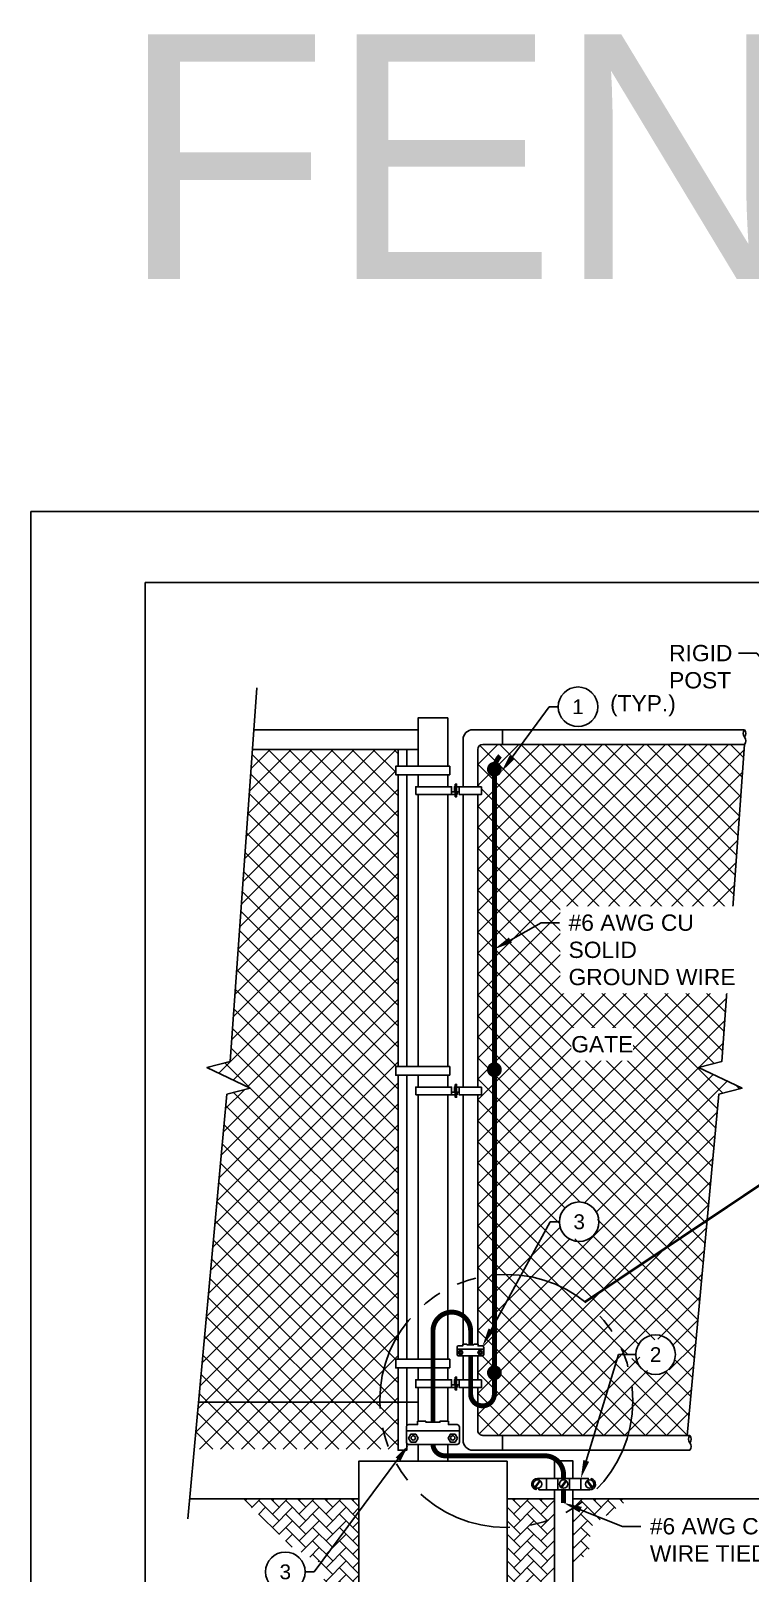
# Model space of a CAD drawing. Header units: feet. Extents: x -6 to 155, y -13 to 44.
# Drawn here: x 0 to 4.61, y 14.62 to 24.51 of the extents above; entities that cross this region are included whole.
import ezdxf
from ezdxf import colors
from ezdxf.entities.mleader import LeaderData, LeaderLine
from ezdxf.enums import TextEntityAlignment as Align
from ezdxf.math import Vec2, Vec3

# ---------------------------------------------------------------- set-up
doc = ezdxf.new("R2010")
doc.units = ezdxf.units.FT
doc.header["$MEASUREMENT"] = 0
doc.linetypes.add('PHANTOM2', pattern=[1.25, 0.625, -0.125, 0.125, -0.125, 0.125, -0.125])
doc.layers.add('E-DETL', color=7, linetype='Continuous')
doc.layers.add('G-ANNO-TEXT', color=1, linetype='Continuous')
doc.styles.add('NEI-A', font='arial.ttf')
doc.styles.get("Standard").update_dxf_attribs({"font": 'arial.ttf'})
pattern_1 = [(44.99999999999999, (-7.573821327050723, 23.60805835760582), (6.756473320702557e-18, 0.08606465540719276), [0.1825707043767284, -0.06085690145890947]), (135, (-7.530788999343253, 23.65109068531327), (6.756473320702557e-18, 0.08606465540719276), [0.1825707043767284, -0.06085690145890946])]

# ---------------------------------------------------------------- blocks, each defined once
blk = doc.blocks.new('_TagCircle')
at = {"color": 0, "linetype": 'ByBlock', "lineweight": -2, "transparency": 16777216}
blk.add_circle((0, 0), 0.125, dxfattribs=at)
at = {"color": 0, "transparency": 16777216, "style": 'NEI-A'}
blk.add_attdef('TAGNUMBER', text='', height=0.09375, dxfattribs=at).set_placement((0, -0.046875), align=Align.CENTER)

msp = doc.modelspace()

# ---------------------------------------------------------------- hatches: boundary and pattern name
at = {"layer": 'E-DETL', "linetype": 'Continuous'}
h = msp.add_hatch(dxfattribs=at)
h.set_pattern_fill('ANSI37', color=9, scale=0.7607112682363684)
h.set_pattern_definition([(44.99999999999999, (-7.615984119475032, 69.2507344517879), (-0.06723801203686935, 0.06723801203686937), []), (135, (-7.615984119475032, 69.2507344517879), (-0.06723801203686937, -0.06723801203686935), [])])
h.paths.add_polyline_path([(2.355639777484057, 17.81560546959035), (2.340425552119319, 17.81560546959035), (2.340425552119319, 17.87102772755972), (2.355639777484057, 17.87102772755972), (2.355639777484057, 19.73430248937242), (2.340425552119326, 19.73430248937242), (2.340425552119319, 19.7897247473418), (2.35563977748405, 19.7897247473418), (2.35563977748405, 19.90523911262049), (1.421524664070364, 19.90523911262051), (1.278516520137019, 17.90422083723587), (1.128928737496432, 17.86574683432884), (1.407571741524421, 17.73238608010807), (1.257983958883827, 17.69391207720106), (1.047475641336044, 15.41704263002592), (2.35563977748405, 15.41704263002592), (2.35563977748405, 15.93899013946276), (2.340425552119319, 15.93899013946276), (2.340425552119319, 15.99441239743214), (2.35563977748405, 15.99441239743214)])
h = msp.add_hatch(dxfattribs=at)
h.set_pattern_fill('ANSI37', color=9, scale=0.7607112682363684)
h.set_pattern_definition([(45, (-0.7630317532978859, -2.917213312932018), (-0.06723801203686935, 0.06723801203686937), []), (135, (-0.7630317532978859, -2.917213312932018), (-0.06723801203686937, -0.06723801203686935), [])])
edge = h.paths.add_edge_path()
edge.add_line((4.578450582765298, 19.93693541546371), (2.898917831891455, 19.93693541546371))
edge.add_arc((2.898917831891448, 19.90523911262053), 0.03169630284317971, 89.99999999999622, 180.0000000000061)
edge.add_line((2.867221529048274, 19.90523911262052), (2.867221529048274, 19.66649156160565))
edge.add_line((2.867221529048274, 19.66649156160565), (2.890993756180706, 19.66649156160565))
edge.add_line((2.890993756180699, 19.66649156160565), (2.890993756180699, 19.61632409800401))
edge.add_line((2.890993756180699, 19.61632409800401), (2.867221529048267, 19.61632409800401))
edge.add_line((2.867221529048274, 19.61632409800401), (2.867221529048274, 17.7395343427667))
edge.add_line((2.867221529048274, 17.7395343427667), (2.890993756180662, 17.7395343427667))
edge.add_line((2.890993756180662, 17.7395343427667), (2.890993756180662, 17.68936687916507))
edge.add_line((2.890993756180662, 17.68936687916507), (2.867221529048274, 17.68936687916507))
edge.add_line((2.867221529048274, 17.68936687916507), (2.867221529048274, 16.793347141659))
edge.add_arc((2.636320213984896, 16.09776994390402), 0.7329004402609336, 43.98377787257732, 71.63608277164582, ccw=False)
edge.add_line((3.163668794831206, 16.60673608188772), (3.389063603859269, 16.87551192045498))
edge.add_line((3.389063603859269, 16.87551192045498), (3.434323589364686, 16.98555278355188))
edge.add_line((3.434323589364687, 16.98555278355188), (3.537882858305064, 17.0011808605586))
edge.add_line((3.537882858305071, 17.0011808605586), (3.620179197651376, 16.95267070597468))
edge.add_line((3.620179197651368, 16.95267070597468), (3.642504081623985, 16.85590523428344))
edge.add_line((3.642504081623985, 16.85590523428344), (3.589897233872822, 16.76627291259733))
edge.add_line((3.589897233872822, 16.76627291259733), (3.463112022500097, 16.76627291259733))
edge.add_line((3.463112022500097, 16.76627291259733), (3.406311197399638, 16.81171873527932))
edge.add_line((3.40631119739963, 16.8117187352793), (3.389063603859269, 16.87551192045498))
edge.add_line((3.389063603859269, 16.87551192045498), (3.163668794831206, 16.60673608188772))
edge.add_arc((2.636320213984881, 16.09776994390402), 0.7329004402609381, 24.07323139765799, 43.983777872576525, ccw=False)
edge.add_line((3.305476528294157, 16.39672292073266), (4.33524786975921, 16.85678464532623))
edge.add_line((4.33524786975921, 16.85678464532623), (4.412644616189138, 17.69391207720106))
edge.add_line((4.412644616189138, 17.69391207720106), (4.562232398829732, 17.73238608010807))
edge.add_line((4.562232398829732, 17.73238608010807), (4.283589394801743, 17.86574683432884))
edge.add_line((4.283589394801743, 17.86574683432884), (4.433177177442337, 17.90422083723586))
edge.add_line((4.433177177442337, 17.90422083723587), (4.578450582765298, 19.93693541546371))
edge = h.paths.add_edge_path()
edge.add_line((4.33524786975921, 16.85678464532623), (3.305476528294157, 16.39672292073266))
edge.add_arc((2.636320213984881, 16.09776994390402), 0.7329004402609361, 0, 24.07323139765748, ccw=False)
edge.add_arc((2.636320213984896, 16.09776994390402), 0.7329004402609258, -53.85971202098102, 0, ccw=False)
edge.add_line((3.06855877022385, 15.50589758787181), (3.612361469945525, 15.50589758787181))
edge.add_line((3.612361469945525, 15.50589758787181), (3.770525358323266, 16.0237791697913))
edge.add_line((3.770525358323266, 16.0237791697913), (3.851673935223201, 15.99407673037178))
edge.add_line((3.851673935223202, 15.99407673037178), (3.915066540909564, 16.10387594424474))
edge.add_line((3.915066540909564, 16.10387594424475), (4.087488386755085, 16.13357838366427))
edge.add_line((4.087488386755085, 16.13357838366426), (4.150880992441447, 16.0237791697913))
edge.add_line((4.150880992441456, 16.0237791697913), (4.087488386755094, 15.91397995591834))
edge.add_line((4.087488386755085, 15.91397995591834), (3.960703175382353, 15.91397995591834))
edge.add_line((3.960703175382361, 15.91397995591834), (3.897310569695999, 16.0237791697913))
edge.add_line((3.897310569695998, 16.0237791697913), (3.770525358323274, 16.0237791697913))
edge.add_line((3.770525358323266, 16.0237791697913), (3.612361469945525, 15.50589758787181))
edge.add_line((3.612361469945525, 15.50589758787181), (4.210351397537398, 15.50589758787181))
edge.add_line((4.210351397537398, 15.50589758787181), (4.335247869759209, 16.85678464532622))
edge = h.paths.add_edge_path()
edge.add_arc((2.636320213984881, 16.09776994390402), 0.7329004402609336, 2.613277467038423e-13, 71.6360827716449)
edge.add_line((2.867221529048274, 16.793347141659), (2.867221529048274, 16.09051746474014))
edge.add_line((2.867221529048274, 16.09051746474013), (2.86900523588765, 16.09051746474013))
edge.add_line((2.869005235887643, 16.09051746474013), (2.869005235887643, 16.07985047147445))
edge.add_line((2.869005235887643, 16.07985047147445), (2.896746143718334, 16.07985047147445))
edge.add_arc((2.896746143718341, 16.07182734481728), 0.00802312665718003, -2.3874235921539366e-11, 90.00000000001188, ccw=False)
edge.add_line((2.904769270375519, 16.07182734481727), (2.904769270375519, 16.02400424821735))
edge.add_arc((2.896746143718341, 16.02400424821734), 0.008023126657177105, -90.00000000003882, 2.3874235921539366e-11, ccw=False)
edge.add_line((2.896746143718334, 16.01598112156016), (2.867221529048267, 16.01598112156016))
edge.add_line((2.867221529048274, 16.01598112156016), (2.867221529048274, 15.86291901263912))
edge.add_line((2.867221529048274, 15.86291901263912), (2.890993756180618, 15.86291901263912))
edge.add_line((2.890993756180618, 15.86291901263912), (2.890993756180618, 15.81275154903748))
edge.add_line((2.890993756180618, 15.81275154903748), (2.867221529048274, 15.81275154903748))
edge.add_line((2.867221529048274, 15.81275154903748), (2.867221529048274, 15.53759389071499))
edge.add_arc((2.898917831891448, 15.53759389071499), 0.03169630284318013, 180, 270.0000000000038)
edge.add_line((2.898917831891455, 15.50589758787181), (3.06855877022385, 15.50589758787181))
edge.add_arc((2.636320213984888, 16.09776994390402), 0.7329004402609307, 306.140287979019, 360)
h = msp.add_hatch(color=3, dxfattribs=at)
edge = h.paths.add_edge_path()
edge.add_arc((2.973423346344111, 19.77837199326714), 0.04754445426477302, 0, 360)
h = msp.add_hatch(color=3, dxfattribs=at)
edge = h.paths.add_edge_path()
edge.add_arc((2.973423346344073, 17.85141477442819), 0.04754445426477302, 0, 360)
h = msp.add_hatch(color=3, dxfattribs=at)
edge = h.paths.add_edge_path()
edge.add_arc((2.973423346344073, 15.90762044488799), 0.04754445426477302, 0, 360)
h = msp.add_hatch(dxfattribs=at)
h.set_pattern_fill('AR-HBONE', color=9, scale=0.01521422536472737)
h.set_pattern_definition(pattern_1)
h.paths.add_polyline_path([(2.104059049578294, 15.09798395588413), (1.358651100594765, 15.09798395588413), (1.670679691403245, 14.79142395254716), (1.852701681035525, 14.68895179349682), (1.923676290331337, 14.42062701625755), (2.104059049578294, 14.33635505671499)])
h = msp.add_hatch(dxfattribs=at)
h.set_pattern_fill('AR-HBONE', color=9, scale=0.01521422536472737)
h.set_pattern_definition(pattern_1)
h.paths.add_polyline_path([(3.476880650502024, 15.09798395588412), (3.476880650502024, 14.69217044705355), (3.578295847177435, 14.74284189417113), (3.593196558443567, 14.92152049147055), (3.839054686413416, 15.09798395588412)])
h.paths.add_polyline_path([(3.358158530455794, 14.63285170760601), (3.358158530455787, 15.09798395588412), (3.054948134873759, 15.09798395588412), (3.054948134873759, 14.33337040698952), (3.238197635630436, 14.40223037780161), (3.354788385226675, 14.63116783633866)])

# ---------------------------------------------------------------- linework, layer by layer
for points in [[(2.35563977748405, 19.79798494639866), (2.35563977748405, 19.90523911262051)], [(2.411062035453429, 19.90523911262051), (2.411062035453429, 19.79798494639866)], [(2.35563977748405, 17.87102772755972), (2.35563977748405, 19.74256268842928)], [(2.411062035453429, 19.74256268842928), (2.411062035453429, 17.87102772755972)], [(2.35563977748405, 15.99441239743214), (2.35563977748405, 17.81560546959035)], [(2.411062035453429, 17.81560546959035), (2.411062035453429, 15.99441239743214)], [(2.411062035453429, 15.45607294010272), (2.411062035453429, 15.41080867934227), (2.35563977748405, 15.41080867934227), (2.35563977748405, 15.93899013946276)], [(2.411062035453429, 15.93899013946276), (2.411062035453429, 15.56626484787729)]]:
    msp.add_lwpolyline(points)
at = {"layer": 'Defpoints', "color": 5}
msp.add_lwpolyline([(5.051920481946581e-08, 21.43181827230055), (32.40909104770368, 21.43181827230055), (32.40909104770368, 3.222694556345651e-08), (5.051920481946581e-08, 3.222694556345651e-08)], close=True, dxfattribs=at)
at = {"layer": 'E-DETL', "color": 4, "linetype": 'Continuous'}
for p, q in [((2.468659076287261, 19.61632409800401), (2.735389347160088, 19.61632409800401)), ((2.748360393386194, 19.63313268503243), (2.69836472788798, 19.63313268503243)), ((2.468659076287268, 17.68936687916506), (2.735389347160044, 17.68936687916507)), ((2.74836039338615, 17.70617546619349), (2.698364727887935, 17.70617546619349)), ((2.748360393386112, 15.8295601360659), (2.698364727887891, 15.8295601360659))]:
    msp.add_line(p, q, dxfattribs=at)
at = {"layer": 'E-DETL', "color": 7, "linetype": 'Continuous'}
msp.add_line((3.358158530455787, 13.57978157443569), (3.358158530455787, 15.15694612575571), dxfattribs=at)
at = {"layer": 'E-DETL', "color": 6, "linetype": 'Continuous'}
for points in [[(1.449715877161883, 20.29970009260273), (1.278516520137019, 17.90422083723587), (1.128928737496432, 17.86574683432884), (1.407571741524421, 17.73238608010807), (1.257983958883827, 17.69391207720106), (1.006225151610251, 14.97087508267308)], [(2.734574649935804, 16.05986040678181), (2.904695875467427, 16.05986040678181)], [(2.409298742530853, 15.535058114519), (2.749541193594099, 15.535058114519)], [(3.232617726854493, 15.17287502893698), (3.264191582006818, 15.21654420387079)], [(3.235974432146525, 15.17044805094072), (3.26754828729885, 15.21411722587453)], [(3.306924266333481, 15.2300461290558), (3.306924266333481, 15.15694612575571)], [(3.379530374851553, 15.2300461290558), (3.379530374851553, 15.15694612575571)], [(3.400054310256723, 15.17287502893698), (3.431628165409056, 15.21654420387079)], [(3.403411015548755, 15.17044805094072), (3.43498487070108, 15.21411722587453)], [(3.455508806106258, 15.2300461290558), (3.455508806106258, 15.15694612575571)], [(3.528114914624322, 15.2300461290558), (3.528114914624322, 15.15694612575571)], [(3.599064748811286, 15.17044805094072), (3.567490893658961, 15.21411722587453)], [(3.602421454103318, 15.17287502893698), (3.570847598950993, 15.21654420387079)]]:
    msp.add_lwpolyline(points, dxfattribs=at)
at = {"layer": 'E-DETL', "color": 7, "linetype": 'Continuous'}
for points in [[(2.484414683696476, 19.79798494639866), (2.484414683696476, 20.10767095195223), (2.67459250075557, 20.10767095195223), (2.67459250075557, 19.79798494639866)], [(2.48441468369646, 20.03202432399325), (1.430585709628844, 20.03202432399325)], [(3.02570304326418, 20.03202432399325), (3.02570304326418, 19.93693541546371)], [(1.421524664070364, 19.90523911262051), (2.48441468369646, 19.90523911262051)], [(2.484414683696476, 19.66649156160565), (2.484414683696476, 19.74256268842928)], [(2.67459250075557, 19.74256268842928), (2.67459250075557, 19.66649156160565)], [(2.484414683696476, 17.87102772755972), (2.484414683696476, 19.61632409800401)], [(2.67459250075557, 19.61632409800401), (2.67459250075557, 17.87102772755972)], [(2.772132620518545, 19.61632409800401), (2.772132620518545, 17.7395343427667)], [(2.867221529048274, 19.61632409800401), (2.867221529048274, 17.7395343427667)], [(2.484414683696476, 17.7395343427667), (2.484414683696476, 17.81560546959035)], [(2.67459250075557, 17.81560546959035), (2.67459250075557, 17.7395343427667)], [(2.484414683696468, 15.99441239743214), (2.484414683696476, 17.68936687916506)], [(2.67459250075557, 17.68936687916506), (2.67459250075557, 15.99441239743214)], [(2.772132620518545, 17.68936687916507), (2.772132620518545, 16.09051746474013)], [(2.867221529048274, 17.68936687916507), (2.867221529048274, 16.09051746474013)], [(2.484414683696468, 15.86291901263912), (2.484414683696468, 15.93899013946276)], [(2.67459250075557, 15.93899013946276), (2.67459250075557, 15.86291901263912)], [(2.772132620518545, 16.01598112156016), (2.772132620518545, 15.86291901263912)], [(2.867221529048274, 15.86291901263912), (2.867221529048274, 16.01598112156016)], [(2.484414683696468, 15.59637223043569), (2.484414683696468, 15.81275154903748)], [(2.67459250075557, 15.81275154903748), (2.67459250075557, 15.59637223043569)], [(2.484414683696476, 15.71857945134798), (1.075354274875605, 15.71857945134798)], [(2.484414683696476, 15.34097150320229), (2.484414683696476, 15.44729954407573)], [(2.67459250075557, 15.44729954407573), (2.67459250075557, 15.34097150320229)], [(3.02570304326418, 15.50589758787181), (3.02570304326418, 15.41080867934227)], [(3.358158530455787, 15.2300461290558), (3.358158530455787, 15.3421972443038), (3.476880650502024, 15.3421972443038), (3.476880650502024, 15.2300461290558)], [(3.476880650502024, 15.15694612575571), (3.476880650502024, 13.57978157443569)]]:
    msp.add_lwpolyline(points, dxfattribs=at)
for points in [[(4.578450582765298, 20.03202432399325), (2.835525226204907, 20.03202432399325, 0.414213562373095), (2.772132620518545, 19.96863171830688), (2.772132620518545, 19.66649156160565)], [(4.578450582765298, 19.93693541546371), (2.898917831891455, 19.93693541546371, 0.414213562373095), (2.867221529048274, 19.90523911262052), (2.867221529048274, 19.66649156160565)], [(2.772132620518545, 15.81275154903748), (2.772132620518545, 15.47420128502863, 0.414213562373095), (2.835525226204907, 15.41080867934227), (4.227338483322464, 15.41080867934227)], [(2.867221529048274, 15.81275154903748), (2.867221529048274, 15.53759389071499, 0.414213562373095), (2.898917831891455, 15.50589758787181), (4.227338483322464, 15.50589758787181)]]:
    msp.add_lwpolyline(points, format="xyb", dxfattribs=at)
at = {"layer": 'E-DETL', "color": 4, "linetype": 'Continuous'}
for points in [[(2.68708824753973, 19.74256268842928), (2.340425552119319, 19.74256268842928), (2.340425552119319, 19.79798494639866), (2.68708824753973, 19.79798494639866)], [(2.72250427571395, 19.68351692694432), (2.73075728837049, 19.68351692694432), (2.73075728837049, 19.60150180976588), (2.72250427571395, 19.60150180976588)], [(2.68708824753973, 17.81560546959035), (2.340425552119319, 17.81560546959035), (2.340425552119319, 17.87102772755972), (2.68708824753973, 17.87102772755972)], [(2.722504275713906, 17.75655970810538), (2.730757288370453, 17.75655970810538), (2.730757288370453, 17.67454459092693), (2.722504275713906, 17.67454459092693)], [(2.68708824753973, 15.93899013946276), (2.340425552119319, 15.93899013946276), (2.340425552119319, 15.99441239743214), (2.68708824753973, 15.99441239743214)], [(2.722504275713868, 15.87994437797779), (2.730757288370409, 15.87994437797779), (2.730757288370409, 15.79792926079935), (2.722504275713868, 15.79792926079935)]]:
    msp.add_lwpolyline(points, close=True, dxfattribs=at)
at = {"layer": 'E-DETL', "color": 3, "linetype": 'Continuous', "const_width": 0.03169630284318202}
for points in [[(3.010557875000975, 19.86394064291839, 0.1989123673796596), (2.973423346344073, 19.77428996020256)], [(2.821281092696795, 16.17540749579459, 0.9999999999999999), (2.579503592226026, 16.17540749579459)], [(2.821281092696795, 15.7713632647284, 0.9999999999999999), (2.973423346344073, 15.7713632647284)], [(2.579599111718477, 15.44729954407573, 0.3996092762916653), (2.655574719049659, 15.37503937866309)], [(3.417519590478905, 15.2300461290558), (3.417519590478905, 15.25332557574526, 0.4142135623730955), (3.295805787561088, 15.37503937866309), (2.655574719049659, 15.37503937866309)]]:
    msp.add_lwpolyline(points, format="xyb", dxfattribs=at)
for points in [[(2.973423346344073, 15.7713632647284), (2.973423346344073, 19.77428996020256)], [(2.579503592226026, 15.59067684234612), (2.579503592226026, 16.17540749579459)], [(2.821281092696795, 16.17540749579459), (2.821281092696795, 16.08766977069536)], [(2.821281092696795, 15.7713632647284), (2.821281092696795, 16.01598112156016)], [(3.417519590478905, 15.07314918340452), (3.417519590478905, 15.15694612575571)]]:
    msp.add_lwpolyline(points, dxfattribs=at)
at = {"layer": 'E-DETL', "color": 4, "linetype": 'Continuous'}
for points in [[(2.69836472788798, 19.61632409800401), (2.69836472788798, 19.66649156160565), (2.468659076287261, 19.66649156160565), (2.468659076287261, 19.61632409800401)], [(2.890993756180699, 19.66649156160565), (2.71687703752403, 19.66649156160565), (2.71687703752403, 19.63313268503243)], [(2.735389347160088, 19.61632409800401), (2.735389347160088, 19.63313268503243)], [(2.748360393386194, 19.66649156160565), (2.748360393386194, 19.61632409800401), (2.890993756180699, 19.61632409800401), (2.890993756180699, 19.66649156160565)], [(2.698364727887935, 17.68936687916506), (2.698364727887935, 17.7395343427667), (2.468659076287268, 17.7395343427667), (2.468659076287268, 17.68936687916506)], [(2.890993756180662, 17.7395343427667), (2.716877037523986, 17.7395343427667), (2.716877037523986, 17.70617546619349)], [(2.74836039338615, 17.7395343427667), (2.74836039338615, 17.68936687916507), (2.890993756180662, 17.68936687916507), (2.890993756180662, 17.7395343427667)], [(2.735389347160044, 17.68936687916507), (2.735389347160044, 17.70617546619349)], [(2.698364727887891, 15.81275154903748), (2.698364727887891, 15.86291901263912), (2.468659076287268, 15.86291901263912), (2.468659076287268, 15.81275154903748), (2.735389347159999, 15.81275154903748)], [(2.890993756180618, 15.86291901263912), (2.716877037523941, 15.86291901263912), (2.716877037523941, 15.8295601360659)], [(2.735389347159999, 15.81275154903748), (2.735389347159999, 15.8295601360659)], [(2.748360393386112, 15.86291901263912), (2.748360393386112, 15.81275154903748), (2.890993756180618, 15.81275154903748), (2.890993756180618, 15.86291901263912)], [(1.017977022178965, 15.09798395588413), (2.104059049578294, 15.09798395588413)], [(3.054948134873759, 15.09798395588413), (3.358158530455787, 15.09798395588413)], [(3.476880650502024, 15.09798395588413), (6.874352627477208, 15.09798395588413)]]:
    msp.add_lwpolyline(points, dxfattribs=at)
at = {"layer": 'E-DETL', "color": 153, "linetype": 'Continuous', "const_width": 0.01584815142159101}
msp.add_lwpolyline([(3.554858801445743, 16.36190230090338), (5.00273206500653, 17.32959474980196)], dxfattribs=at)
at = {"layer": 'E-DETL', "color": 6, "linetype": 'Continuous'}
for points in [[(2.842132534199764, 16.08766977069536), (2.842132534199764, 16.09051746474013), (2.869005235887643, 16.09051746474013), (2.869005235887643, 16.07985047147445), (2.896746143718349, 16.07985047147445, -0.4142135623731172), (2.904769270375519, 16.07182734481726), (2.904769270375519, 16.02400424821736, -0.4142135623731172), (2.896746143718349, 16.01598112156016), (2.742608005848485, 16.01598112156016, -0.4142135623731172), (2.734584879191271, 16.02400424821736), (2.734584879191271, 16.07182734481726, -0.4142135623731172), (2.742608005848485, 16.07985047147445), (2.770348913679184, 16.07985047147445), (2.770348913679184, 16.09051746474013), (2.79722161536707, 16.09051746474013), (2.79722161536707, 16.08766977069536)], [(2.53459267339337, 15.59637223043569), (2.53459267339337, 15.59067684234612), (2.624414511058683, 15.59067684234612), (2.624414511058683, 15.59637223043569), (2.678159914434441, 15.59637223043569), (2.678159914434441, 15.57503824390429), (2.733641730095927, 15.57503824390429, -0.4142135623731172), (2.749687983410275, 15.55899199058992), (2.749687983410275, 15.46334579739007, -0.4142135623731172), (2.733641730095927, 15.44729954407573), (2.425365454356118, 15.44729954407573, -0.4142135623731172), (2.409319201041779, 15.46334579739007), (2.409319201041779, 15.55899199058992, -0.4142135623731172), (2.425365454356118, 15.57503824390429), (2.480847270017605, 15.57503824390429), (2.480847270017605, 15.59637223043569)]]:
    msp.add_lwpolyline(points, format="xyb", close=True, dxfattribs=at)
for points in [[(2.771715341121777, 16.03666768577591), (2.764178933474618, 16.04972112672777), (2.749106118180264, 16.04972112672777), (2.741569710533105, 16.03666768577591), (2.749106118180264, 16.02361424482406), (2.764178933474618, 16.02361424482406)], [(2.898112571160934, 16.03666768577591), (2.890576163513783, 16.04972112672777), (2.875503348219429, 16.04972112672777), (2.86796694057227, 16.03666768577591), (2.875503348219429, 16.02361424482406), (2.890576163513783, 16.02361424482406)], [(2.483580124902702, 15.48867267250722), (2.468507309608392, 15.51477955441091), (2.438361679019765, 15.51477955441091), (2.423288863725455, 15.48867267250722), (2.438361679019765, 15.46256579060353), (2.468507309608392, 15.46256579060353)], [(2.736374584981025, 15.48867267250722), (2.721301769686714, 15.51477955441091), (2.691156139098087, 15.51477955441091), (2.67608332380377, 15.48867267250722), (2.691156139098087, 15.46256579060353), (2.721301769686714, 15.46256579060353)]]:
    msp.add_lwpolyline(points, close=True, dxfattribs=at)
at = {"layer": 'E-DETL', "color": 7, "linetype": 'Continuous'}
msp.add_lwpolyline([(3.054948134873759, 15.34097150320229), (2.104059049578294, 15.34097150320229), (2.104059049578294, 13.05883769849318), (3.054948134873759, 13.05883769849318)], close=True, dxfattribs=at)
at = {"layer": 'E-DETL', "color": 6, "linetype": 'Continuous'}
for points in [[(3.240669973261646, 15.1682499180558), (3.240669973261646, 15.1581790293509, -0.8775628420551401), (3.250083007076668, 15.2300461290558), (3.575543140066122, 15.2300461290558), (3.575543140066122, 15.2187423367557)], [(3.594369207696158, 15.2187423367557), (3.594369207696158, 15.22881322546059, -0.8775628420551007), (3.584956173881136, 15.15694612575571), (3.25949604089169, 15.15694612575571), (3.25949604089169, 15.1682499180558)]]:
    msp.add_lwpolyline(points, format="xyb", dxfattribs=at)
at = {"layer": 'E-DETL', "color": 153, "linetype": 'PHANTOM2'}
msp.add_circle((3.049344194662769, 15.72718497368436), 0.8114253527854597, dxfattribs=at)
at = {"layer": 'E-DETL', "color": 6, "linetype": 'Continuous'}
for centre, radius in [((2.756478459763835, 16.03691817749176), 0.006955523224184903), ((2.882875689802999, 16.03691817749176), 0.006955523224184903), ((2.453106362186906, 15.48917365593892), 0.01391104644836981), ((2.705900822265139, 15.48917365593892), 0.01391104644836981), ((3.250083007076668, 15.19349612740575), 0.02694394722650396), ((3.417519590478905, 15.19349612740575), 0.02694394722650396), ((3.584956173881136, 15.19349612740575), 0.02694394722650396)]:
    msp.add_circle(centre, radius, dxfattribs=at)
at = {"layer": 'E-DETL', "color": 7, "linetype": 'Continuous'}
for centre, start, end in [((4.257138668049135, 15.48212536073943), 141.4199075616217, 218.5800924383782), ((4.197538298595794, 15.48212536073943), 321.4199075616215, 38.58009243837829), ((4.197538298595794, 15.43458090647465), 321.4199075616215, 38.58009243837829)]:
    msp.add_arc(centre, 0.03812046422300484, start, end, dxfattribs=at)

# ---------------------------------------------------------------- texts
at = {"layer": 'Defpoints', "color": 1, "insert": (16.27206897944316, 22.90030879700002), "char_height": 1.56818182244441, "attachment_point": 8, "style": 'NEI-A'}
msp.add_mtext('FENCE GROUNDING DETAILS', dxfattribs=at)

# ---------------------------------------------------------------- leaders
at = {"layer": 'G-ANNO-TEXT'}
ml = msp.add_multileader_block('Standard', dxfattribs=at)
ml.set_content('_TagCircle', color=256, scale=1.014281690981825)
ml.set_attribute('TAGNUMBER', '3', width=0)
ml.set_leader_properties()
ml.build(insert=Vec2(0, 0))
ml.multileader.update_dxf_attribs({"dogleg_length": 0.0625, "arrow_head_size": 0.1176136366833307})
ctx = ml.context
ctx.base_point, ctx.char_height, ctx.arrow_head_size, ctx.landing_gap_size, ctx.plane_origin = Vec3(3.390547842124331, 16.87607212647029), 0.0940909093466646, 0.1176136366833307, 0.05880681834166537, Vec3(4.271370027320248, 15.03963240825124)
notes = []
notes.append((ctx, [(0, (1, 1, 0), (3.331741023782666, 16.87607212647029), (1, 0), 0.05880681834166537, [(0, [(2.896746143718349, 16.07985047147445)], 0, [])])]))
ctx.block.insert = Vec3(3.517333053497062, 16.87607212647029)
ml = msp.add_multileader_block('Standard', dxfattribs=at)
ml.set_content('_TagCircle', color=256, scale=1.014281690981825)
ml.set_attribute('TAGNUMBER', '2', width=0)
ml.set_leader_properties()
ml.build(insert=Vec2(0, 0))
ml.multileader.update_dxf_attribs({"dogleg_length": 0.0625, "arrow_head_size": 0.1176136366833307})
ctx = ml.context
ctx.base_point, ctx.char_height, ctx.arrow_head_size, ctx.landing_gap_size, ctx.plane_origin = Vec3(3.880841183772284, 16.0237791697913), 0.0940909093466646, 0.1176136366833307, 0.05880681834166537, Vec3(4.608278371468159, 13.96997300136916)
notes.append((ctx, [(0, (1, 1, 0), (3.770525358323266, 16.0237791697913), (1, 0), 0.1103158254490179, [(0, [(3.528114914624322, 15.2300461290558)], 0, [])])]))
ctx.block.insert = Vec3(4.007626395145014, 16.0237791697913)
ml = msp.add_multileader_block('Standard', dxfattribs=at)
ml.set_content('_TagCircle', color=256, scale=1.014281690981825)
ml.set_attribute('TAGNUMBER', '3', width=0)
ml.set_leader_properties()
ml.build(insert=Vec2(0, 0))
ml.multileader.update_dxf_attribs({"dogleg_length": 0.0625, "arrow_head_size": 0.1176136366833307})
ctx = ml.context
ctx.base_point, ctx.char_height, ctx.arrow_head_size, ctx.landing_gap_size, ctx.plane_origin = Vec3(1.505533809990768, 14.63074238840915), 0.0940909093466646, 0.1176136366833307, 0.05880681834166537, Vec3(2.323363571719368, 12.7943026701901)
notes.append((ctx, [(1, (1, 1, 0), (1.81791105107789, 14.63074238840915), (-1, 0), 0.05880681834166537, [(0, [(2.425365454356118, 15.44729954407573)], 0, [])])]))
ctx.block.insert = Vec3(1.632319021363494, 14.63074238840915)
for ctx, leaders in notes:
    for number, flags, end, landing, length, lines in leaders:
        leader = LeaderData()
        leader.index, (leader.has_last_leader_line, leader.has_dogleg_vector, leader.attachment_direction) = number, flags
        leader.last_leader_point, leader.dogleg_vector, leader.dogleg_length = Vec3(end), Vec3(landing), length
        for number, points, colour, breaks in lines:
            line = LeaderLine()
            line.index, line.vertices, line.color, line.breaks = number, Vec3.list(points), colors.encode_raw_color(colour), breaks
            leader.lines.append(line)
        ctx.leaders.append(leader)

# ---------------------------------------------------------------- next in the draw order: texts
at = {"layer": 'G-ANNO-TEXT', "insert": (3.665165916966432, 18.01407640966648), "char_height": 0.1045454548296273, "attachment_point": 5, "style": 'NEI-A', "bg_fill": 3, "box_fill_scale": 1.5, "bg_fill_color": 256, "bg_fill_transparency": 0}
msp.add_mtext_dynamic_manual_height_columns('GATE', width=0.2911427564731949, gutter_width=0.5145596604895719, heights=[0], dxfattribs=at)

# ---------------------------------------------------------------- next in the draw order: leaders
at = {"layer": 'G-ANNO-TEXT'}
ml = msp.add_multileader_mtext('Standard', dxfattribs=at)
ml.set_content('RIGID POST', color=256, style='NEI-A')
ml.set_leader_properties()
ml.build(insert=Vec2(0, 0))
ml.multileader.update_dxf_attribs({"dogleg_length": 0.1250000000000006, "arrow_head_size": 0.1176136366833307})
ctx = ml.context
ctx.base_point, ctx.char_height, ctx.arrow_head_size, ctx.landing_gap_size, ctx.plane_origin = Vec3(4.035754718678869, 20.52246380237158), 0.1045454548296273, 0.1176136366833307, 0.05880681834166537, Vec3(3.955095031259303, 21.71330216924502)
notes = []
notes.append((ctx, [(0, (1, 1, 0), (4.657429345198158, 20.52246380237158), (-1, 0), 0.1176136366833313, [(0, [(5.416806038788742, 19.58266118813826)], 0, [])])]))
ctx.mtext.insert, ctx.mtext.width, ctx.mtext.flow_direction = Vec3(4.094561537020538, 20.57562794737532), 0.7406897702737586, 5
ctx.mtext.has_bg_fill, ctx.mtext.bg_color, ctx.mtext.bg_scale_factor, ctx.mtext.bg_transparency, ctx.mtext.use_window_bg_color = 1, -1073741824, 1.5, 0, 1
ml = msp.add_multileader_mtext('Standard', dxfattribs=at)
ml.set_content('#6 AWG CU SOLID GROUND WIRE TIED TO GROUND ROD', color=256, style='NEI-A')
ml.set_leader_properties()
ml.build(insert=Vec2(0, 0))
ml.multileader.update_dxf_attribs({"dogleg_length": 0.1250000000000006, "arrow_head_size": 0.1176136366833307})
ctx = ml.context
ctx.base_point, ctx.char_height, ctx.arrow_head_size, ctx.landing_gap_size, ctx.plane_origin = Vec3(3.911962952775359, 14.92236350480623), 0.1045454548296273, 0.1176136366833307, 0.05880681834166537, Vec3(4.001491286468873, 14.92236350480622)
notes.append((ctx, [(0, (1, 1, 0), (3.794349316092028, 14.92236350480623), (1, 0), 0.1176136366833313, [(0, [(3.417519590478905, 15.07314918340452)], 0, [])])]))
ctx.mtext.insert, ctx.mtext.width, ctx.mtext.flow_direction = Vec3(3.970769771117025, 14.97552764980997), 2.256569839230957, 5
ctx.mtext.has_bg_fill, ctx.mtext.bg_color, ctx.mtext.bg_scale_factor, ctx.mtext.bg_transparency, ctx.mtext.use_window_bg_color = 1, -1073741824, 1.5, 0, 1
for ctx, leaders in notes:
    for number, flags, end, landing, length, lines in leaders:
        leader = LeaderData()
        leader.index, (leader.has_last_leader_line, leader.has_dogleg_vector, leader.attachment_direction) = number, flags
        leader.last_leader_point, leader.dogleg_vector, leader.dogleg_length = Vec3(end), Vec3(landing), length
        for number, points, colour, breaks in lines:
            line = LeaderLine()
            line.index, line.vertices, line.color, line.breaks = number, Vec3.list(points), colors.encode_raw_color(colour), breaks
            leader.lines.append(line)
        ctx.leaders.append(leader)

# ---------------------------------------------------------------- next in the draw order: linework, layer by layer
at = {"layer": 'E-DETL', "color": 6, "linetype": 'Continuous'}
msp.add_lwpolyline([(4.578450582765298, 19.93693541546371), (4.433177177442337, 17.90422083723587), (4.283589394801743, 17.86574683432884), (4.562232398829732, 17.73238608010807), (4.412644616189138, 17.69391207720106), (4.210351397537398, 15.50589758787181)], dxfattribs=at)
at = {"layer": 'E-DETL', "color": 7, "linetype": 'Continuous'}
for centre, start, end in [((4.608250767491961, 20.00825209686086), 141.4199075616217, 218.5800924383782), ((4.548650398038628, 20.00825209686086), 321.4199075616215, 38.58009243837829), ((4.548650398038628, 19.96070764259609), 321.4199075616215, 38.58009243837829)]:
    msp.add_arc(centre, 0.03812046422300484, start, end, dxfattribs=at)

# ---------------------------------------------------------------- next in the draw order: texts
at = {"layer": 'G-ANNO-TEXT', "insert": (3.715432161369573, 20.18540761160597), "char_height": 0.1045454548296273, "attachment_point": 4, "style": 'NEI-A', "bg_fill": 2}
msp.add_mtext_dynamic_manual_height_columns('(TYP.)', width=0.3538700293709713, gutter_width=0.5145596604895719, heights=[0], dxfattribs=at)

# ---------------------------------------------------------------- next in the draw order: leaders
at = {"layer": 'G-ANNO-TEXT'}
ml = msp.add_multileader_block('Standard', dxfattribs=at)
ml.set_content('_TagCircle', color=256, scale=1.014281690981825)
ml.set_attribute('TAGNUMBER', '1', width=0)
ml.set_leader_properties()
ml.build(insert=Vec2(0, 0))
ml.multileader.update_dxf_attribs({"dogleg_length": 0.0625, "arrow_head_size": 0.1176136366833307})
ctx = ml.context
ctx.base_point, ctx.char_height, ctx.arrow_head_size, ctx.landing_gap_size, ctx.plane_origin = Vec3(3.383025906775268, 20.17911882833814), 0.0940909093466646, 0.1176136366833307, 0.05880681834166537, Vec3(4.177194571698546, 17.7151050785912)
notes = []
notes.append((ctx, [(0, (1, 1, 0), (3.324219088433602, 20.17911882833814), (1, 0), 0.05880681834166537, [(0, [(3.017264683779563, 19.76049293719856)], 0, [])])]))
ctx.block.insert = Vec3(3.509811118147999, 20.17911882833814)
ml = msp.add_multileader_mtext('Standard', dxfattribs=at)
ml.set_content('#6 AWG CU SOLID GROUND WIRE', color=256, style='NEI-A')
ml.set_leader_properties()
ml.build(insert=Vec2(0, 0))
ml.multileader.update_dxf_attribs({"dogleg_length": 0.1250000000000006, "arrow_head_size": 0.1176136366833307})
ctx = ml.context
ctx.base_point, ctx.char_height, ctx.arrow_head_size, ctx.landing_gap_size, ctx.plane_origin = Vec3(3.390547842124334, 18.79350521277988), 0.1045454548296273, 0.1176136366833307, 0.05880681834166537, Vec3(3.374362374539181, 18.79350521277988)
notes.append((ctx, [(0, (1, 1, 0), (3.272934205441002, 18.79350521277988), (1, 0), 0.1176136366833313, [(0, [(2.973423346344073, 18.62455809357999)], 0, [])])]))
ctx.mtext.insert, ctx.mtext.width, ctx.mtext.flow_direction = Vec3(3.449354660465999, 18.84666935778363), 1.103664385152015, 5
ctx.mtext.has_bg_fill, ctx.mtext.bg_color, ctx.mtext.bg_scale_factor, ctx.mtext.bg_transparency, ctx.mtext.use_window_bg_color = 1, -1073741824, 1.5, 0, 1
for ctx, leaders in notes:
    for number, flags, end, landing, length, lines in leaders:
        leader = LeaderData()
        leader.index, (leader.has_last_leader_line, leader.has_dogleg_vector, leader.attachment_direction) = number, flags
        leader.last_leader_point, leader.dogleg_vector, leader.dogleg_length = Vec3(end), Vec3(landing), length
        for number, points, colour, breaks in lines:
            line = LeaderLine()
            line.index, line.vertices, line.color, line.breaks = number, Vec3.list(points), colors.encode_raw_color(colour), breaks
            leader.lines.append(line)
        ctx.leaders.append(leader)

# ---------------------------------------------------------------- next in the draw order: linework, layer by layer
msp.add_lwpolyline([(0.7323906242156895, 20.97650095277908), (31.73239062421569, 20.97650095277908), (31.73239062421569, 0.4765009527790784), (0.7323906242156895, 0.4765009527790784)], close=True)

doc.saveas('drawing.dxf')
